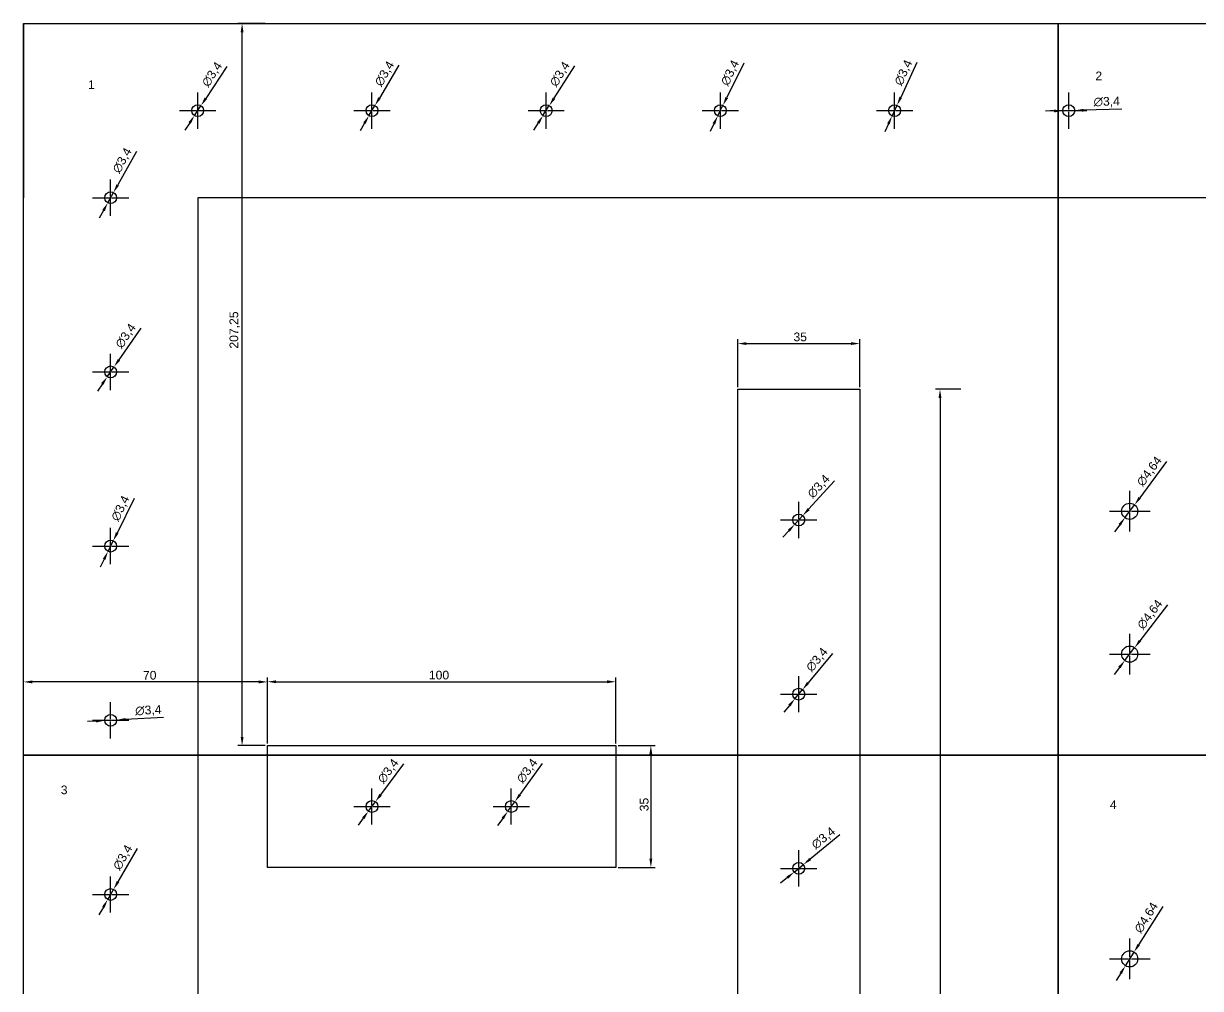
# Model space of a CAD drawing. Header units: millimetres. Extents: x 128 to 1356, y 141 to 981.
# Drawn here: x 128 to 465.8, y 703.5 to 980.5 of the extents above; entities that cross this region are included whole.
import ezdxf

# ---------------------------------------------------------------- set-up
doc = ezdxf.new("R2010")
doc.units = ezdxf.units.MM
doc.linetypes.add('CENTER2', pattern=[28.575, 19.05, -3.175, 3.175, -3.175])
doc.styles.get("Standard").update_dxf_attribs({"font": 'arial.ttf'})
doc.dimstyles.new('ISO-25', dxfattribs={"dimtxt": 2.5, "dimasz": 2.5, "dimexe": 1.25, "dimexo": 0.625, "dimtad": 1, "dimtxsty": 'Standard', "dimcen": 2.5, "dimadec": 0, "dimazin": 0, "dimtfac": 1, "dimtmove": 0, "dimatfit": 3, "dimfxl": 1, "dimarcsym": 0})

# ---------------------------------------------------------------- blocks, each defined once
blk = doc.blocks.new('*D1')
at = {"color": 0, "lineweight": -2, "transparency": 16777216}
for p, q in [((197.97, 773.91), (197.97, 792.84)), ((200.47, 791.59), (295.47, 791.59)), ((297.97, 773.91), (297.97, 792.84))]:
    blk.add_line(p, q, dxfattribs=at)
at = {"color": 0, "transparency": 16777216}
for points in [[(200.47, 792), (200.47, 791.17), (197.97, 791.59)], [(295.47, 792), (295.47, 791.17), (297.97, 791.59)]]:
    blk.add_solid(points, dxfattribs=at)
at = {"layer": 'Defpoints', "color": 0, "transparency": 16777216}
for p in [(297.97, 791.59), (197.97, 773.28), (297.97, 773.28)]:
    blk.add_point(p, dxfattribs=at)
at = {"color": 0, "transparency": 16777216, "insert": (247.21, 793.49), "char_height": 2.5, "attachment_point": 5}
blk.add_mtext('100', dxfattribs=at)
blk = doc.blocks.new('*D2')
at = {"color": 0, "lineweight": -2, "transparency": 16777216}
for p, q in [((298.59, 773.28), (309.27, 773.28)), ((308.02, 770.78), (308.02, 740.78)), ((298.59, 738.28), (309.27, 738.28))]:
    blk.add_line(p, q, dxfattribs=at)
at = {"color": 0, "transparency": 16777216}
for points in [[(307.6, 770.78), (308.43, 770.78), (308.02, 773.28)], [(307.6, 740.78), (308.43, 740.78), (308.02, 738.28)]]:
    blk.add_solid(points, dxfattribs=at)
at = {"layer": 'Defpoints', "color": 0, "transparency": 16777216}
for p in [(297.97, 773.28), (297.97, 738.28), (308.02, 738.28)]:
    blk.add_point(p, dxfattribs=at)
at = {"color": 0, "transparency": 16777216, "insert": (306.11, 756.34), "char_height": 2.5, "attachment_point": 5, "rotation": 90}
blk.add_mtext('35', dxfattribs=at)
blk = doc.blocks.new('*D22')
at = {"color": 0, "lineweight": -2, "transparency": 16777216}
for p, q in [((396.97, 875.53), (389.76, 875.53)), ((391.01, 873.03), (391.01, 253.03)), ((396.97, 250.53), (389.76, 250.53))]:
    blk.add_line(p, q, dxfattribs=at)
at = {"color": 0, "transparency": 16777216}
for points in [[(390.6, 873.03), (391.43, 873.03), (391.01, 875.53)], [(390.6, 253.03), (391.43, 253.03), (391.01, 250.53)]]:
    blk.add_solid(points, dxfattribs=at)
at = {"layer": 'Defpoints', "color": 0, "transparency": 16777216}
for p in [(397.6, 875.53), (391.01, 250.53), (397.6, 250.53)]:
    blk.add_point(p, dxfattribs=at)
at = {"color": 0, "transparency": 16777216, "insert": (389.11, 482.59), "char_height": 2.5, "attachment_point": 5, "rotation": 90}
blk.add_mtext('625', dxfattribs=at)
blk = doc.blocks.new('*D23')
at = {"color": 0, "lineweight": -2, "transparency": 16777216}
for p, q in [((332.97, 876.16), (332.97, 889.91)), ((335.47, 888.66), (365.47, 888.66)), ((367.97, 876.16), (367.97, 889.91))]:
    blk.add_line(p, q, dxfattribs=at)
at = {"color": 0, "transparency": 16777216}
for points in [[(335.47, 889.08), (335.47, 888.25), (332.97, 888.66)], [(365.47, 889.08), (365.47, 888.25), (367.97, 888.66)]]:
    blk.add_solid(points, dxfattribs=at)
at = {"layer": 'Defpoints', "color": 0, "transparency": 16777216}
for p in [(367.97, 888.66), (332.97, 875.53), (367.97, 875.53)]:
    blk.add_point(p, dxfattribs=at)
at = {"color": 0, "transparency": 16777216, "insert": (350.89, 890.57), "char_height": 2.5, "attachment_point": 5}
blk.add_mtext('35', dxfattribs=at)
blk = doc.blocks.new('*D24')
at = {"color": 0, "lineweight": -2, "transparency": 16777216}
for p, q in [((237, 768.02), (230.46, 759.16)), ((226.96, 754.41), (228.98, 757.15)), ((225.47, 752.4), (223.99, 750.39))]:
    blk.add_line(p, q, dxfattribs=at)
at = {"color": 0, "transparency": 16777216}
for points in [[(230.13, 759.41), (230.8, 758.91), (228.98, 757.15)], [(225.14, 752.65), (225.81, 752.16), (226.96, 754.41)]]:
    blk.add_solid(points, dxfattribs=at)
at = {"layer": 'Defpoints', "color": 0, "transparency": 16777216}
for p in [(228.98, 757.15), (226.96, 754.41)]:
    blk.add_point(p, dxfattribs=at)
at = {"color": 0, "transparency": 16777216, "insert": (232.73, 765.88), "char_height": 2.5, "attachment_point": 5, "rotation": 53.5746}
blk.add_mtext('∅3,4', dxfattribs=at)
blk = doc.blocks.new('*D25')
at = {"color": 0, "lineweight": -2, "transparency": 16777216}
for p, q in [((276.87, 768.11), (270.43, 759.19)), ((266.97, 754.4), (268.96, 757.16)), ((265.51, 752.38), (264.04, 750.35))]:
    blk.add_line(p, q, dxfattribs=at)
at = {"color": 0, "transparency": 16777216}
for points in [[(270.09, 759.43), (270.76, 758.94), (268.96, 757.16)], [(265.17, 752.62), (265.85, 752.13), (266.97, 754.4)]]:
    blk.add_solid(points, dxfattribs=at)
at = {"layer": 'Defpoints', "color": 0, "transparency": 16777216}
for p in [(268.96, 757.16), (266.97, 754.4)]:
    blk.add_point(p, dxfattribs=at)
at = {"color": 0, "transparency": 16777216, "insert": (272.63, 765.93), "char_height": 2.5, "attachment_point": 5, "rotation": 54.1552}
blk.add_mtext('∅3,4', dxfattribs=at)
blk = doc.blocks.new('*D46')
at = {"color": 0, "lineweight": -2, "transparency": 16777216}
for p, q in [((360.75, 849.24), (353.31, 841.13)), ((349.32, 836.78), (351.62, 839.28)), ((347.63, 834.94), (345.94, 833.1))]:
    blk.add_line(p, q, dxfattribs=at)
at = {"color": 0, "transparency": 16777216}
for points in [[(353, 841.41), (353.61, 840.84), (351.62, 839.28)], [(347.32, 835.22), (347.93, 834.66), (349.32, 836.78)]]:
    blk.add_solid(points, dxfattribs=at)
at = {"layer": 'Defpoints', "color": 0, "transparency": 16777216}
for p in [(351.62, 839.28), (349.32, 836.78)]:
    blk.add_point(p, dxfattribs=at)
at = {"color": 0, "transparency": 16777216, "insert": (356.28, 847.57), "char_height": 2.5, "attachment_point": 5, "rotation": 47.4552}
blk.add_mtext('∅3,4', dxfattribs=at)
blk = doc.blocks.new('*D47')
at = {"color": 0, "lineweight": -2, "transparency": 16777216}
for p, q in [((360.17, 799.74), (353.15, 791.27)), ((349.38, 786.72), (351.55, 789.34)), ((347.79, 784.8), (346.19, 782.87))]:
    blk.add_line(p, q, dxfattribs=at)
at = {"color": 0, "transparency": 16777216}
for points in [[(352.83, 791.53), (353.47, 791), (351.55, 789.34)], [(347.47, 785.06), (348.11, 784.53), (349.38, 786.72)]]:
    blk.add_solid(points, dxfattribs=at)
at = {"layer": 'Defpoints', "color": 0, "transparency": 16777216}
for p in [(351.55, 789.34), (349.38, 786.72)]:
    blk.add_point(p, dxfattribs=at)
at = {"color": 0, "transparency": 16777216, "insert": (355.79, 797.85), "char_height": 2.5, "attachment_point": 5, "rotation": 50.345}
blk.add_mtext('∅3,4', dxfattribs=at)
blk = doc.blocks.new('*D48')
at = {"color": 0, "lineweight": -2, "transparency": 16777216}
for p, q in [((362.29, 747.61), (353.73, 740.68)), ((349.15, 736.96), (351.79, 739.1)), ((347.2, 735.39), (345.26, 733.82))]:
    blk.add_line(p, q, dxfattribs=at)
at = {"color": 0, "transparency": 16777216}
for points in [[(353.47, 741), (353.99, 740.35), (351.79, 739.1)], [(346.94, 735.71), (347.47, 735.06), (349.15, 736.96)]]:
    blk.add_solid(points, dxfattribs=at)
at = {"layer": 'Defpoints', "color": 0, "transparency": 16777216}
for p in [(349.15, 736.96), (351.79, 739.1)]:
    blk.add_point(p, dxfattribs=at)
at = {"color": 0, "transparency": 16777216, "insert": (357.62, 746.61), "char_height": 2.5, "attachment_point": 5, "rotation": 39.0038}
blk.add_mtext('∅3,4', dxfattribs=at)
blk = doc.blocks.new('*D59')
at = {"color": 0, "lineweight": -2, "transparency": 16777216}
for p, q in [((456.05, 854.81), (448.34, 844.4)), ((444.09, 838.67), (446.85, 842.4)), ((442.6, 836.66), (441.11, 834.65))]:
    blk.add_line(p, q, dxfattribs=at)
at = {"color": 0, "transparency": 16777216}
for points in [[(448, 844.65), (448.67, 844.16), (446.85, 842.4)], [(442.26, 836.91), (442.93, 836.41), (444.09, 838.67)]]:
    blk.add_solid(points, dxfattribs=at)
at = {"layer": 'Defpoints', "color": 0, "transparency": 16777216}
for p in [(446.85, 842.4), (444.09, 838.67)]:
    blk.add_point(p, dxfattribs=at)
at = {"color": 0, "transparency": 16777216, "insert": (451.2, 851.9), "char_height": 2.5, "attachment_point": 5, "rotation": 53.4449}
blk.add_mtext('∅4,64', dxfattribs=at)
blk = doc.blocks.new('*D61')
at = {"color": 0, "lineweight": -2, "transparency": 16777216}
for p, q in [((456.26, 813.65), (448.39, 803.36)), ((444.06, 797.69), (446.88, 801.38)), ((442.54, 795.7), (441.02, 793.72))]:
    blk.add_line(p, q, dxfattribs=at)
at = {"color": 0, "transparency": 16777216}
for points in [[(448.06, 803.61), (448.72, 803.11), (446.88, 801.38)], [(442.21, 795.96), (442.87, 795.45), (444.06, 797.69)]]:
    blk.add_solid(points, dxfattribs=at)
at = {"layer": 'Defpoints', "color": 0, "transparency": 16777216}
for p in [(446.88, 801.38), (444.06, 797.69)]:
    blk.add_point(p, dxfattribs=at)
at = {"color": 0, "transparency": 16777216, "insert": (451.36, 810.82), "char_height": 2.5, "attachment_point": 5, "rotation": 52.6169}
blk.add_mtext('∅4,64', dxfattribs=at)
blk = doc.blocks.new('*D63')
at = {"color": 0, "lineweight": -2, "transparency": 16777216}
for p, q in [((454.93, 727.07), (448.03, 716.11)), ((444.23, 710.07), (446.7, 714)), ((442.9, 707.95), (441.57, 705.84))]:
    blk.add_line(p, q, dxfattribs=at)
at = {"color": 0, "transparency": 16777216}
for points in [[(447.68, 716.33), (448.39, 715.89), (446.7, 714)], [(442.55, 708.17), (443.25, 707.73), (444.23, 710.07)]]:
    blk.add_solid(points, dxfattribs=at)
at = {"layer": 'Defpoints', "color": 0, "transparency": 16777216}
for p in [(446.7, 714), (444.23, 710.07)]:
    blk.add_point(p, dxfattribs=at)
at = {"color": 0, "transparency": 16777216, "insert": (450.31, 723.81), "char_height": 2.5, "attachment_point": 5, "rotation": 57.8182}
blk.add_mtext('∅4,64', dxfattribs=at)
blk = doc.blocks.new('*D92')
at = {"color": 0, "lineweight": -2, "transparency": 16777216}
for p, q in [((127.97, 773.91), (127.97, 792.79)), ((195.47, 791.54), (130.47, 791.54)), ((197.97, 773.91), (197.97, 792.79))]:
    blk.add_line(p, q, dxfattribs=at)
at = {"color": 0, "transparency": 16777216}
for points in [[(130.47, 791.96), (130.47, 791.12), (127.97, 791.54)], [(195.47, 791.96), (195.47, 791.12), (197.97, 791.54)]]:
    blk.add_solid(points, dxfattribs=at)
at = {"layer": 'Defpoints', "color": 0, "transparency": 16777216}
for p in [(127.97, 791.54), (127.97, 773.28), (197.97, 773.28)]:
    blk.add_point(p, dxfattribs=at)
at = {"color": 0, "transparency": 16777216, "insert": (164.18, 793.44), "char_height": 2.5, "attachment_point": 5}
blk.add_mtext('70', dxfattribs=at)
blk = doc.blocks.new('*D93')
at = {"color": 0, "lineweight": -2, "transparency": 16777216}
for p, q in [((197.34, 980.53), (189.45, 980.53)), ((190.7, 775.78), (190.7, 978.03)), ((197.34, 773.28), (189.45, 773.28))]:
    blk.add_line(p, q, dxfattribs=at)
at = {"color": 0, "transparency": 16777216}
for points in [[(190.28, 978.03), (191.12, 978.03), (190.7, 980.53)], [(190.28, 775.78), (191.12, 775.78), (190.7, 773.28)]]:
    blk.add_solid(points, dxfattribs=at)
at = {"layer": 'Defpoints', "color": 0, "transparency": 16777216}
for p in [(190.7, 980.53), (197.97, 980.53), (197.97, 773.28)]:
    blk.add_point(p, dxfattribs=at)
at = {"color": 0, "transparency": 16777216, "insert": (188.57, 892.55), "char_height": 2.5, "attachment_point": 5, "rotation": 90}
blk.add_mtext('207,25', dxfattribs=at)
blk = doc.blocks.new('*D98')
at = {"color": 0, "lineweight": -2, "transparency": 16777216}
for p, q in [((160.35, 943.83), (155.01, 934.2)), ((152.14, 929.05), (153.79, 932.02)), ((150.93, 926.86), (149.71, 924.67))]:
    blk.add_line(p, q, dxfattribs=at)
at = {"color": 0, "transparency": 16777216}
for points in [[(154.64, 934.41), (155.37, 934), (153.79, 932.02)], [(150.56, 927.06), (151.29, 926.66), (152.14, 929.05)]]:
    blk.add_solid(points, dxfattribs=at)
at = {"layer": 'Defpoints', "color": 0, "transparency": 16777216}
for p in [(152.14, 929.05), (153.79, 932.02)]:
    blk.add_point(p, dxfattribs=at)
at = {"color": 0, "transparency": 16777216, "insert": (156.39, 941.16), "char_height": 2.5, "attachment_point": 5, "rotation": 60.958}
blk.add_mtext('∅3,4', dxfattribs=at)
blk = doc.blocks.new('*D99')
at = {"color": 0, "lineweight": -2, "transparency": 16777216}
for p, q in [((161.59, 893.06), (155.35, 883.99)), ((152, 879.13), (153.93, 881.93)), ((150.59, 877.07), (149.17, 875.01))]:
    blk.add_line(p, q, dxfattribs=at)
at = {"color": 0, "transparency": 16777216}
for points in [[(155.01, 884.23), (155.69, 883.76), (153.93, 881.93)], [(150.24, 877.31), (150.93, 876.84), (152, 879.13)]]:
    blk.add_solid(points, dxfattribs=at)
at = {"layer": 'Defpoints', "color": 0, "transparency": 16777216}
for p in [(153.93, 881.93), (152, 879.13)]:
    blk.add_point(p, dxfattribs=at)
at = {"color": 0, "transparency": 16777216, "insert": (157.39, 890.79), "char_height": 2.5, "attachment_point": 5, "rotation": 55.4593}
blk.add_mtext('∅3,4', dxfattribs=at)
blk = doc.blocks.new('*D100')
at = {"color": 0, "lineweight": -2, "transparency": 16777216}
for p, q in [((159.72, 844.16), (154.83, 834.29)), ((152.21, 829.01), (153.72, 832.06)), ((151.1, 826.77), (149.99, 824.53))]:
    blk.add_line(p, q, dxfattribs=at)
at = {"color": 0, "transparency": 16777216}
for points in [[(154.46, 834.48), (155.21, 834.11), (153.72, 832.06)], [(150.73, 826.95), (151.47, 826.58), (152.21, 829.01)]]:
    blk.add_solid(points, dxfattribs=at)
at = {"layer": 'Defpoints', "color": 0, "transparency": 16777216}
for p in [(153.72, 832.06), (152.21, 829.01)]:
    blk.add_point(p, dxfattribs=at)
at = {"color": 0, "transparency": 16777216, "insert": (155.89, 841.31), "char_height": 2.5, "attachment_point": 5, "rotation": 63.6276}
blk.add_mtext('∅3,4', dxfattribs=at)
blk = doc.blocks.new('*D101')
at = {"color": 0, "lineweight": -2, "transparency": 16777216}
for p, q in [((151.27, 780.44), (154.66, 780.62)), ((168.16, 781.32), (157.16, 780.75)), ((148.77, 780.32), (146.28, 780.19))]:
    blk.add_line(p, q, dxfattribs=at)
at = {"color": 0, "transparency": 16777216}
for points in [[(148.75, 780.73), (148.79, 779.9), (151.27, 780.44)], [(157.14, 781.16), (157.18, 780.33), (154.66, 780.62)]]:
    blk.add_solid(points, dxfattribs=at)
at = {"layer": 'Defpoints', "color": 0, "transparency": 16777216}
for p in [(151.27, 780.44), (154.66, 780.62)]:
    blk.add_point(p, dxfattribs=at)
at = {"color": 0, "transparency": 16777216, "insert": (163.8, 783.26), "char_height": 2.5, "attachment_point": 5, "rotation": 2.9527}
blk.add_mtext('∅3,4', dxfattribs=at)
blk = doc.blocks.new('*D102')
at = {"color": 0, "lineweight": -2, "transparency": 16777216}
for p, q in [((160.57, 743.71), (155.07, 734.17)), ((152.12, 729.06), (153.82, 732)), ((150.87, 726.89), (149.62, 724.73))]:
    blk.add_line(p, q, dxfattribs=at)
at = {"color": 0, "transparency": 16777216}
for points in [[(154.71, 734.38), (155.43, 733.96), (153.82, 732)], [(150.51, 727.1), (151.23, 726.69), (152.12, 729.06)]]:
    blk.add_solid(points, dxfattribs=at)
at = {"layer": 'Defpoints', "color": 0, "transparency": 16777216}
for p in [(153.82, 732), (152.12, 729.06)]:
    blk.add_point(p, dxfattribs=at)
at = {"color": 0, "transparency": 16777216, "insert": (156.56, 741.1), "char_height": 2.5, "attachment_point": 5, "rotation": 60.0127}
blk.add_mtext('∅3,4', dxfattribs=at)
blk = doc.blocks.new('*D130')
at = {"color": 0, "lineweight": -2, "transparency": 16777216}
for p, q in [((186.33, 968.24), (180.27, 959.04)), ((177.03, 954.11), (178.9, 956.95)), ((175.66, 952.02), (174.29, 949.93))]:
    blk.add_line(p, q, dxfattribs=at)
at = {"color": 0, "transparency": 16777216}
for points in [[(179.93, 959.27), (180.62, 958.81), (178.9, 956.95)], [(175.31, 952.25), (176.01, 951.79), (177.03, 954.11)]]:
    blk.add_solid(points, dxfattribs=at)
at = {"layer": 'Defpoints', "color": 0, "transparency": 16777216}
for p in [(178.9, 956.95), (177.03, 954.11)]:
    blk.add_point(p, dxfattribs=at)
at = {"color": 0, "transparency": 16777216, "insert": (182.18, 965.88), "char_height": 2.5, "attachment_point": 5, "rotation": 56.6702}
blk.add_mtext('∅3,4', dxfattribs=at)
blk = doc.blocks.new('*D131')
at = {"color": 0, "lineweight": -2, "transparency": 16777216}
for p, q in [((235.72, 968.62), (230.11, 959.15)), ((227.1, 954.07), (228.83, 956.99)), ((225.83, 951.92), (224.55, 949.77))]:
    blk.add_line(p, q, dxfattribs=at)
at = {"color": 0, "transparency": 16777216}
for points in [[(229.75, 959.36), (230.47, 958.93), (228.83, 956.99)], [(225.47, 952.13), (226.18, 951.71), (227.1, 954.07)]]:
    blk.add_solid(points, dxfattribs=at)
at = {"layer": 'Defpoints', "color": 0, "transparency": 16777216}
for p in [(228.83, 956.99), (227.1, 954.07)]:
    blk.add_point(p, dxfattribs=at)
at = {"color": 0, "transparency": 16777216, "insert": (231.69, 966.06), "char_height": 2.5, "attachment_point": 5, "rotation": 59.3548}
blk.add_mtext('∅3,4', dxfattribs=at)
blk = doc.blocks.new('*D132')
at = {"color": 0, "lineweight": -2, "transparency": 16777216}
for p, q in [((286.12, 968.37), (280.22, 959.08)), ((277.06, 954.1), (278.88, 956.97)), ((275.72, 951.99), (274.38, 949.88))]:
    blk.add_line(p, q, dxfattribs=at)
at = {"color": 0, "transparency": 16777216}
for points in [[(279.87, 959.3), (280.57, 958.85), (278.88, 956.97)], [(275.36, 952.21), (276.07, 951.76), (277.06, 954.1)]]:
    blk.add_solid(points, dxfattribs=at)
at = {"layer": 'Defpoints', "color": 0, "transparency": 16777216}
for p in [(278.88, 956.97), (277.06, 954.1)]:
    blk.add_point(p, dxfattribs=at)
at = {"color": 0, "transparency": 16777216, "insert": (282.01, 965.94), "char_height": 2.5, "attachment_point": 5, "rotation": 57.5783}
blk.add_mtext('∅3,4', dxfattribs=at)
blk = doc.blocks.new('*D133')
at = {"color": 0, "lineweight": -2, "transparency": 16777216}
for p, q in [((334.68, 969.18), (329.82, 959.3)), ((327.22, 954.01), (328.72, 957.06)), ((326.11, 951.76), (325.01, 949.52))]:
    blk.add_line(p, q, dxfattribs=at)
at = {"color": 0, "transparency": 16777216}
for points in [[(329.45, 959.48), (330.2, 959.12), (328.72, 957.06)], [(325.74, 951.95), (326.49, 951.58), (327.22, 954.01)]]:
    blk.add_solid(points, dxfattribs=at)
at = {"layer": 'Defpoints', "color": 0, "transparency": 16777216}
for p in [(328.72, 957.06), (327.22, 954.01)]:
    blk.add_point(p, dxfattribs=at)
at = {"color": 0, "transparency": 16777216, "insert": (330.86, 966.32), "char_height": 2.5, "attachment_point": 5, "rotation": 63.8014}
blk.add_mtext('∅3,4', dxfattribs=at)
blk = doc.blocks.new('*D134')
at = {"color": 0, "lineweight": -2, "transparency": 16777216}
for p, q in [((384.38, 969.33), (379.74, 959.34)), ((377.25, 953.99), (378.68, 957.07)), ((376.2, 951.72), (375.14, 949.46))]:
    blk.add_line(p, q, dxfattribs=at)
at = {"color": 0, "transparency": 16777216}
for points in [[(379.36, 959.52), (380.12, 959.16), (378.68, 957.07)], [(375.82, 951.9), (376.57, 951.55), (377.25, 953.99)]]:
    blk.add_solid(points, dxfattribs=at)
at = {"layer": 'Defpoints', "color": 0, "transparency": 16777216}
for p in [(378.68, 957.07), (377.25, 953.99)]:
    blk.add_point(p, dxfattribs=at)
at = {"color": 0, "transparency": 16777216, "insert": (380.62, 966.38), "char_height": 2.5, "attachment_point": 5, "rotation": 65.0687}
blk.add_mtext('∅3,4', dxfattribs=at)
blk = doc.blocks.new('*D135')
at = {"color": 0, "lineweight": -2, "transparency": 16777216}
for p, q in [((423.77, 955.43), (421.27, 955.37)), ((426.27, 955.49), (429.67, 955.57)), ((443.17, 955.91), (432.17, 955.64))]:
    blk.add_line(p, q, dxfattribs=at)
at = {"color": 0, "transparency": 16777216}
for points in [[(432.16, 956.05), (432.18, 955.22), (429.67, 955.57)], [(423.76, 955.84), (423.78, 955.01), (426.27, 955.49)]]:
    blk.add_solid(points, dxfattribs=at)
at = {"layer": 'Defpoints', "color": 0, "transparency": 16777216}
for p in [(426.27, 955.49), (429.67, 955.57)]:
    blk.add_point(p, dxfattribs=at)
at = {"color": 0, "transparency": 16777216, "insert": (438.87, 957.97), "char_height": 2.5, "attachment_point": 5, "rotation": 1.4245}
blk.add_mtext('∅3,4', dxfattribs=at)
blk = doc.blocks.new('*U157')
at = {"color": 0, "linetype": 'CENTER2', "transparency": 16777216}
for p, q in [((0, 0.34), (0, 5.2)), ((-5.2, 0), (-0.34, 0)), ((0.34, 0), (5.2, 0)), ((0, -5.2), (0, -0.34))]:
    blk.add_line(p, q, dxfattribs=at)
at = {"color": 0, "linetype": 'Continuous', "transparency": 16777216}
for p, q in [((-0.17, 0), (0.17, 0)), ((0, -0.17), (0, 0.17))]:
    blk.add_line(p, q, dxfattribs=at)
blk = doc.blocks.new('*U158')
at = {"color": 0, "linetype": 'CENTER2', "transparency": 16777216}
for p, q in [((0, 0.34), (0, 5.2)), ((-5.2, 0), (-0.34, 0)), ((0.34, 0), (5.2, 0)), ((0, -5.2), (0, -0.34))]:
    blk.add_line(p, q, dxfattribs=at)
at = {"color": 0, "linetype": 'Continuous', "transparency": 16777216}
for p, q in [((-0.17, 0), (0.17, 0)), ((0, -0.17), (0, 0.17))]:
    blk.add_line(p, q, dxfattribs=at)
blk = doc.blocks.new('*U159')
at = {"color": 0, "linetype": 'CENTER2', "transparency": 16777216}
for p, q in [((0, 0.34), (0, 5.2)), ((-5.2, 0), (-0.34, 0)), ((0.34, 0), (5.2, 0)), ((0, -5.2), (0, -0.34))]:
    blk.add_line(p, q, dxfattribs=at)
at = {"color": 0, "linetype": 'Continuous', "transparency": 16777216}
for p, q in [((-0.17, 0), (0.17, 0)), ((0, -0.17), (0, 0.17))]:
    blk.add_line(p, q, dxfattribs=at)
blk = doc.blocks.new('*U160')
at = {"color": 0, "linetype": 'CENTER2', "transparency": 16777216}
for p, q in [((0, 0.34), (0, 5.2)), ((-5.2, 0), (-0.34, 0)), ((0.34, 0), (5.2, 0)), ((0, -5.2), (0, -0.34))]:
    blk.add_line(p, q, dxfattribs=at)
at = {"color": 0, "linetype": 'Continuous', "transparency": 16777216}
for p, q in [((-0.17, 0), (0.17, 0)), ((0, -0.17), (0, 0.17))]:
    blk.add_line(p, q, dxfattribs=at)
blk = doc.blocks.new('*U161')
at = {"color": 0, "linetype": 'CENTER2', "transparency": 16777216}
for p, q in [((0, 0.34), (0, 5.2)), ((-5.2, 0), (-0.34, 0)), ((0.34, 0), (5.2, 0)), ((0, -5.2), (0, -0.34))]:
    blk.add_line(p, q, dxfattribs=at)
at = {"color": 0, "linetype": 'Continuous', "transparency": 16777216}
for p, q in [((-0.17, 0), (0.17, 0)), ((0, -0.17), (0, 0.17))]:
    blk.add_line(p, q, dxfattribs=at)
blk = doc.blocks.new('*U162')
at = {"color": 0, "linetype": 'CENTER2', "transparency": 16777216}
for p, q in [((0, 0.34), (0, 5.2)), ((-5.2, 0), (-0.34, 0)), ((0.34, 0), (5.2, 0)), ((0, -5.2), (0, -0.34))]:
    blk.add_line(p, q, dxfattribs=at)
at = {"color": 0, "linetype": 'Continuous', "transparency": 16777216}
for p, q in [((-0.17, 0), (0.17, 0)), ((0, -0.17), (0, 0.17))]:
    blk.add_line(p, q, dxfattribs=at)
blk = doc.blocks.new('*U163')
at = {"color": 0, "linetype": 'CENTER2', "transparency": 16777216}
for p, q in [((0, 0.34), (0, 5.2)), ((-5.2, 0), (-0.34, 0)), ((0.34, 0), (5.2, 0)), ((0, -5.2), (0, -0.34))]:
    blk.add_line(p, q, dxfattribs=at)
at = {"color": 0, "linetype": 'Continuous', "transparency": 16777216}
for p, q in [((-0.17, 0), (0.17, 0)), ((0, -0.17), (0, 0.17))]:
    blk.add_line(p, q, dxfattribs=at)
blk = doc.blocks.new('*U215')
at = {"color": 0, "linetype": 'CENTER2', "transparency": 16777216}
for p, q in [((0, 0.34), (0, 5.2)), ((-5.2, 0), (-0.34, 0)), ((0.34, 0), (5.2, 0)), ((0, -5.2), (0, -0.34))]:
    blk.add_line(p, q, dxfattribs=at)
at = {"color": 0, "linetype": 'Continuous', "transparency": 16777216}
for p, q in [((-0.17, 0), (0.17, 0)), ((0, -0.17), (0, 0.17))]:
    blk.add_line(p, q, dxfattribs=at)
blk = doc.blocks.new('*U216')
at = {"color": 0, "linetype": 'CENTER2', "transparency": 16777216}
for p, q in [((0, 0.34), (0, 5.2)), ((-5.2, 0), (-0.34, 0)), ((0.34, 0), (5.2, 0)), ((0, -5.2), (0, -0.34))]:
    blk.add_line(p, q, dxfattribs=at)
at = {"color": 0, "linetype": 'Continuous', "transparency": 16777216}
for p, q in [((-0.17, 0), (0.17, 0)), ((0, -0.17), (0, 0.17))]:
    blk.add_line(p, q, dxfattribs=at)
blk = doc.blocks.new('*U217')
at = {"color": 0, "linetype": 'CENTER2', "transparency": 16777216}
for p, q in [((0, 0.34), (0, 5.2)), ((-5.2, 0), (-0.34, 0)), ((0.34, 0), (5.2, 0)), ((0, -5.2), (0, -0.34))]:
    blk.add_line(p, q, dxfattribs=at)
at = {"color": 0, "linetype": 'Continuous', "transparency": 16777216}
for p, q in [((-0.17, 0), (0.17, 0)), ((0, -0.17), (0, 0.17))]:
    blk.add_line(p, q, dxfattribs=at)
blk = doc.blocks.new('*U235')
at = {"color": 0, "linetype": 'CENTER2', "transparency": 16777216}
for p, q in [((0, 0.34), (0, 5.2)), ((-5.2, 0), (-0.34, 0)), ((0.34, 0), (5.2, 0)), ((0, -5.2), (0, -0.34))]:
    blk.add_line(p, q, dxfattribs=at)
at = {"color": 0, "linetype": 'Continuous', "transparency": 16777216}
for p, q in [((-0.17, 0), (0.17, 0)), ((0, -0.17), (0, 0.17))]:
    blk.add_line(p, q, dxfattribs=at)
blk = doc.blocks.new('*U236')
at = {"color": 0, "linetype": 'CENTER2', "transparency": 16777216}
for p, q in [((0, 0.34), (0, 5.2)), ((-5.2, 0), (-0.34, 0)), ((0.34, 0), (5.2, 0)), ((0, -5.2), (0, -0.34))]:
    blk.add_line(p, q, dxfattribs=at)
at = {"color": 0, "linetype": 'Continuous', "transparency": 16777216}
for p, q in [((-0.17, 0), (0.17, 0)), ((0, -0.17), (0, 0.17))]:
    blk.add_line(p, q, dxfattribs=at)
blk = doc.blocks.new('*U237')
at = {"color": 0, "linetype": 'CENTER2', "transparency": 16777216}
for p, q in [((0, 0.34), (0, 5.2)), ((-5.2, 0), (-0.34, 0)), ((0.34, 0), (5.2, 0)), ((0, -5.2), (0, -0.34))]:
    blk.add_line(p, q, dxfattribs=at)
at = {"color": 0, "linetype": 'Continuous', "transparency": 16777216}
for p, q in [((-0.17, 0), (0.17, 0)), ((0, -0.17), (0, 0.17))]:
    blk.add_line(p, q, dxfattribs=at)
blk = doc.blocks.new('*U238')
at = {"color": 0, "linetype": 'CENTER2', "transparency": 16777216}
for p, q in [((0, 0.34), (0, 5.2)), ((-5.2, 0), (-0.34, 0)), ((0.34, 0), (5.2, 0)), ((0, -5.2), (0, -0.34))]:
    blk.add_line(p, q, dxfattribs=at)
at = {"color": 0, "linetype": 'Continuous', "transparency": 16777216}
for p, q in [((-0.17, 0), (0.17, 0)), ((0, -0.17), (0, 0.17))]:
    blk.add_line(p, q, dxfattribs=at)
blk = doc.blocks.new('*U239')
at = {"color": 0, "linetype": 'CENTER2', "transparency": 16777216}
for p, q in [((0, 0.34), (0, 5.2)), ((-5.2, 0), (-0.34, 0)), ((0.34, 0), (5.2, 0)), ((0, -5.2), (0, -0.34))]:
    blk.add_line(p, q, dxfattribs=at)
at = {"color": 0, "linetype": 'Continuous', "transparency": 16777216}
for p, q in [((-0.17, 0), (0.17, 0)), ((0, -0.17), (0, 0.17))]:
    blk.add_line(p, q, dxfattribs=at)
blk = doc.blocks.new('*U240')
at = {"color": 0, "linetype": 'CENTER2', "transparency": 16777216}
for p, q in [((0, 0.34), (0, 5.2)), ((-5.2, 0), (-0.34, 0)), ((0.34, 0), (5.2, 0)), ((0, -5.2), (0, -0.34))]:
    blk.add_line(p, q, dxfattribs=at)
at = {"color": 0, "linetype": 'Continuous', "transparency": 16777216}
for p, q in [((-0.17, 0), (0.17, 0)), ((0, -0.17), (0, 0.17))]:
    blk.add_line(p, q, dxfattribs=at)
blk = doc.blocks.new('*U241')
at = {"color": 0, "linetype": 'CENTER2', "transparency": 16777216}
for p, q in [((0, 0.464), (0, 5.82)), ((-5.82, 0), (-0.464, 0)), ((0.464, 0), (5.82, 0)), ((0, -5.82), (0, -0.464))]:
    blk.add_line(p, q, dxfattribs=at)
at = {"color": 0, "linetype": 'Continuous', "transparency": 16777216}
for p, q in [((-0.232, 0), (0.232, 0)), ((0, -0.232), (0, 0.232))]:
    blk.add_line(p, q, dxfattribs=at)
blk = doc.blocks.new('*U243')
at = {"color": 0, "linetype": 'CENTER2', "transparency": 16777216}
for p, q in [((0, 0.464), (0, 5.82)), ((-5.82, 0), (-0.464, 0)), ((0.464, 0), (5.82, 0)), ((0, -5.82), (0, -0.464))]:
    blk.add_line(p, q, dxfattribs=at)
at = {"color": 0, "linetype": 'Continuous', "transparency": 16777216}
for p, q in [((-0.232, 0), (0.232, 0)), ((0, -0.232), (0, 0.232))]:
    blk.add_line(p, q, dxfattribs=at)
blk = doc.blocks.new('*U246')
at = {"color": 0, "linetype": 'CENTER2', "transparency": 16777216}
for p, q in [((0, 0.464), (0, 5.82)), ((-5.82, 0), (-0.464, 0)), ((0.464, 0), (5.82, 0)), ((0, -5.82), (0, -0.464))]:
    blk.add_line(p, q, dxfattribs=at)
at = {"color": 0, "linetype": 'Continuous', "transparency": 16777216}
for p, q in [((-0.232, 0), (0.232, 0)), ((0, -0.232), (0, 0.232))]:
    blk.add_line(p, q, dxfattribs=at)

msp = doc.modelspace()

# ---------------------------------------------------------------- linework, layer by layer
for q in [(127.967, 930.532), (127.967, 955.532)]:
    msp.add_line((127.967, 980.532), q)
for points in [[(127.967, 980.532), (827.967, 980.532), (827.967, 145.532), (127.967, 145.532)], [(127.967, 980.532), (424.967, 980.532), (424.967, 770.532), (127.967, 770.532)], [(424.967, 980.532), (721.967, 980.532), (721.967, 770.532), (424.967, 770.532)], [(777.967, 930.532), (177.967, 930.532), (177.967, 195.532), (777.967, 195.532)], [(332.967, 875.532), (367.967, 875.532), (367.967, 250.532), (332.967, 250.532)], [(127.967, 770.532), (424.967, 770.532), (424.967, 560.532), (127.967, 560.532)], [(197.967, 773.282), (297.967, 773.282), (297.967, 738.282), (197.967, 738.282)], [(424.967, 770.532), (721.967, 770.532), (721.967, 560.532), (424.967, 560.532)]]:
    msp.add_lwpolyline(points, close=True)
for centre, radius in [((177.967, 955.532), 1.7), ((227.967, 955.532), 1.7), ((277.967, 955.532), 1.7), ((327.967, 955.532), 1.7), ((377.967, 955.532), 1.7), ((427.967, 955.532), 1.7), ((152.967, 930.532), 1.7), ((152.967, 880.532), 1.7), ((445.467, 840.532), 2.32), ((350.467, 838.032), 1.7), ((152.967, 830.532), 1.7), ((445.467, 799.532), 2.32), ((350.467, 788.032), 1.7), ((152.967, 780.532), 1.7), ((227.967, 755.782), 1.7), ((267.967, 755.782), 1.7), ((350.467, 738.032), 1.7), ((152.967, 730.532), 1.7), ((445.467, 712.032), 2.32)]:
    msp.add_circle(centre, radius)

# ---------------------------------------------------------------- block references
at = {"linetype": 'CENTER2'}
for name, p in [('*U158', (177.967, 955.532)), ('*U159', (227.967, 955.532)), ('*U160', (277.967, 955.532)), ('*U161', (327.967, 955.532)), ('*U162', (377.967, 955.532)), ('*U163', (427.967, 955.532)), ('*U157', (152.967, 930.532)), ('*U240', (152.967, 880.532)), ('*U241', (445.467, 840.532)), ('*U237', (350.467, 838.032)), ('*U239', (152.967, 830.532)), ('*U243', (445.467, 799.532)), ('*U236', (350.467, 788.032)), ('*U238', (152.967, 780.532)), ('*U216', (227.967, 755.782)), ('*U217', (267.967, 755.782)), ('*U235', (350.467, 738.032)), ('*U215', (152.967, 730.532)), ('*U246', (445.467, 712.032))]:
    msp.add_blockref(name, p, dxfattribs=at)

# ---------------------------------------------------------------- texts
at = {"char_height": 2.5, "attachment_point": 1}
for s, insert in [('2', (435.597, 966.739)), ('1', (146.472, 964.229)), ('3', (138.65, 761.799)), ('4', (439.759, 757.531))]:
    msp.add_mtext_dynamic_manual_height_columns(s, width=13.52632, gutter_width=12.5, heights=[0], dxfattribs=dict(at, insert=insert))

# ---------------------------------------------------------------- dimensions: what is measured, and where the dimension line sits
for base, p1, p2, picture, middle in [((190.699, 980.532), (197.967, 773.282), (197.967, 980.532), '*D93', (190.699, 892.552)), ((391.014, 250.532), (397.6, 875.532), (397.6, 250.532), '*D22', (391.014, 482.592)), ((308.016, 738.282), (297.967, 773.282), (297.967, 738.282), '*D2', (308.016, 756.339))]:
    dim = msp.add_linear_dim(base=base, p1=p1, p2=p2, angle=90, dimstyle='ISO-25')
    dim.commit()
    dim.dimension.update_dxf_attribs({"geometry": picture, "text_midpoint": middle, "dimtype": 160})
for p1, p2, picture, middle in [((177.033, 954.112), (178.901, 956.952), '*D130', (183.987, 964.686)), ((227.101, 954.069), (228.834, 956.995), '*D131', (233.552, 964.958)), ((277.056, 954.097), (278.879, 956.967), '*D132', (283.841, 964.78)), ((327.217, 954.007), (328.718, 957.057), '*D133', (332.804, 965.362)), ((377.251, 953.99), (378.684, 957.074), '*D134', (382.585, 965.467)), ((426.268, 955.49), (429.667, 955.574), '*D135', (438.919, 955.804)), ((152.003, 879.132), (153.931, 881.932), '*D99', (159.179, 889.556)), ((444.085, 838.668), (446.849, 842.396), '*D59', (452.94, 850.611)), ((349.318, 836.78), (351.617, 839.284), '*D46', (357.875, 846.104)), ((152.212, 829.009), (153.722, 832.055), '*D100', (157.834, 840.347)), ((444.059, 797.689), (446.876, 801.375), '*D61', (453.085, 809.502)), ((349.382, 786.723), (351.552, 789.341), '*D47', (357.459, 796.467)), ((151.269, 780.444), (154.665, 780.62), '*D101', (163.908, 781.096)), ((226.958, 754.414), (228.977, 757.15), '*D24', (234.472, 764.597)), ((349.146, 736.962), (351.788, 739.102), '*D48', (358.981, 744.927))]:
    dim = msp.add_diameter_dim_2p(p1=p1, p2=p2, dimstyle='ISO-25')
    dim.commit()
    dim.dimension.update_dxf_attribs({"geometry": picture, "text_midpoint": middle, "dimtype": 163})
for p1, p2, picture, middle in [((152.142, 929.046), (153.793, 932.018), '*D98', (158.286, 940.11)), ((266.972, 754.404), (268.963, 757.16), '*D25', (274.383, 764.663)), ((152.118, 729.06), (153.817, 732.004), '*D102', (158.443, 740.021)), ((444.232, 710.068), (446.703, 713.996), '*D63', (452.15, 722.651))]:
    dim = msp.add_diameter_dim_2p(p1=p1, p2=p2, dimstyle='ISO-25')
    dim.commit()
    dim.dimension.update_dxf_attribs({"geometry": picture, "text_midpoint": middle})
for base, p1, p2, picture, middle in [((367.967, 888.663), (332.967, 875.532), (367.967, 875.532), '*D23', (350.891, 888.663)), ((127.967, 791.539), (197.967, 773.282), (127.967, 773.282), '*D92', (164.181, 791.539)), ((297.967, 791.587), (197.967, 773.282), (297.967, 773.282), '*D1', (247.213, 791.587))]:
    dim = msp.add_linear_dim(base=base, p1=p1, p2=p2, dimstyle='ISO-25')
    dim.commit()
    dim.dimension.update_dxf_attribs({"geometry": picture, "text_midpoint": middle, "dimtype": 160})

doc.saveas('drawing.dxf')
